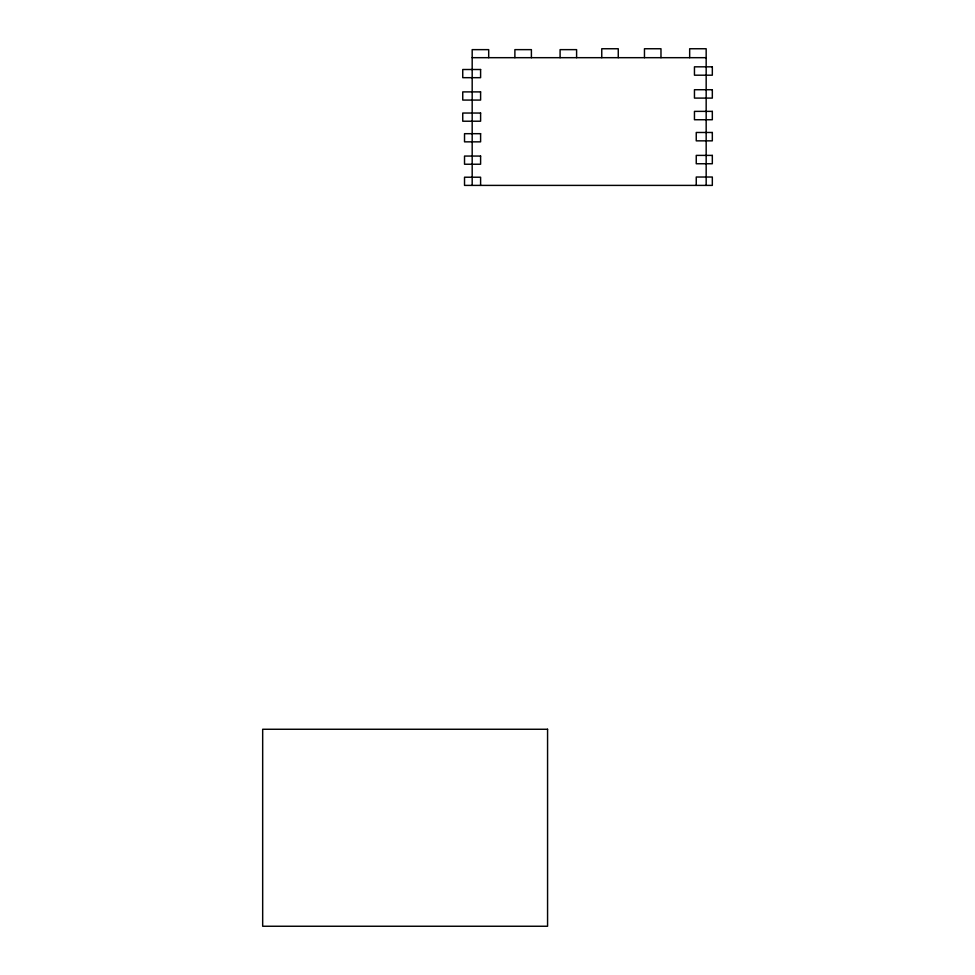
<?xml version="1.0" encoding="UTF-8"?>
<svg xmlns="http://www.w3.org/2000/svg" width="975" height="975" viewBox="0 0 975 975"><rect width="100%" height="100%" fill="white"/><g stroke="black" fill="none" stroke-linecap="round" stroke-linejoin="round"><path stroke-width="1.46" d="M472.18 57.683L706.168 57.683M706.168 185.396L706.168 48.75L689.666 48.75L689.666 57.683M696.247 185.396L696.247 177.023L712.323 177.023L712.323 185.396L464.527 185.396L464.527 177.218L480.602 177.218L480.602 185.396M660.977 57.683L660.977 48.75L644.463 48.75L644.463 57.683M618.26 57.683L618.26 48.75L601.758 48.75L601.758 57.683M576.603 57.683L576.603 49.64L560.089 49.64L560.089 57.683M531.399 57.683L531.399 49.64L514.885 49.64L514.885 57.683M488.694 57.683L488.694 49.64L472.18 49.64L472.18 185.396M712.323 66.824L694.456 66.824L694.456 75.197L712.323 75.197L712.323 66.824M480.602 69.505L462.747 69.505L462.747 77.683L480.602 77.683L480.602 69.505M712.323 89.724L694.456 89.724L694.456 98.097L712.323 98.097L712.323 89.724M480.602 91.894L462.747 91.894L462.747 100.072L480.602 100.072L480.602 91.894M712.323 111.369L694.456 111.369L694.456 119.742L712.323 119.742L712.323 111.369M480.602 113.039L462.747 113.039L462.747 121.217L480.602 121.217L480.602 113.039M712.323 132.478L696.247 132.478L696.247 140.851L712.323 140.851L712.323 132.478M480.602 133.685L464.527 133.685L464.527 141.85L480.602 141.85L480.602 133.685M712.323 155.391L696.247 155.391L696.247 163.751L712.323 163.751L712.323 155.391M480.602 156.061L464.527 156.061L464.527 164.239L480.602 164.239L480.602 156.061M547.572 729.263L262.677 729.263L262.677 926.25L547.572 926.25L547.572 729.263"/></g></svg>
